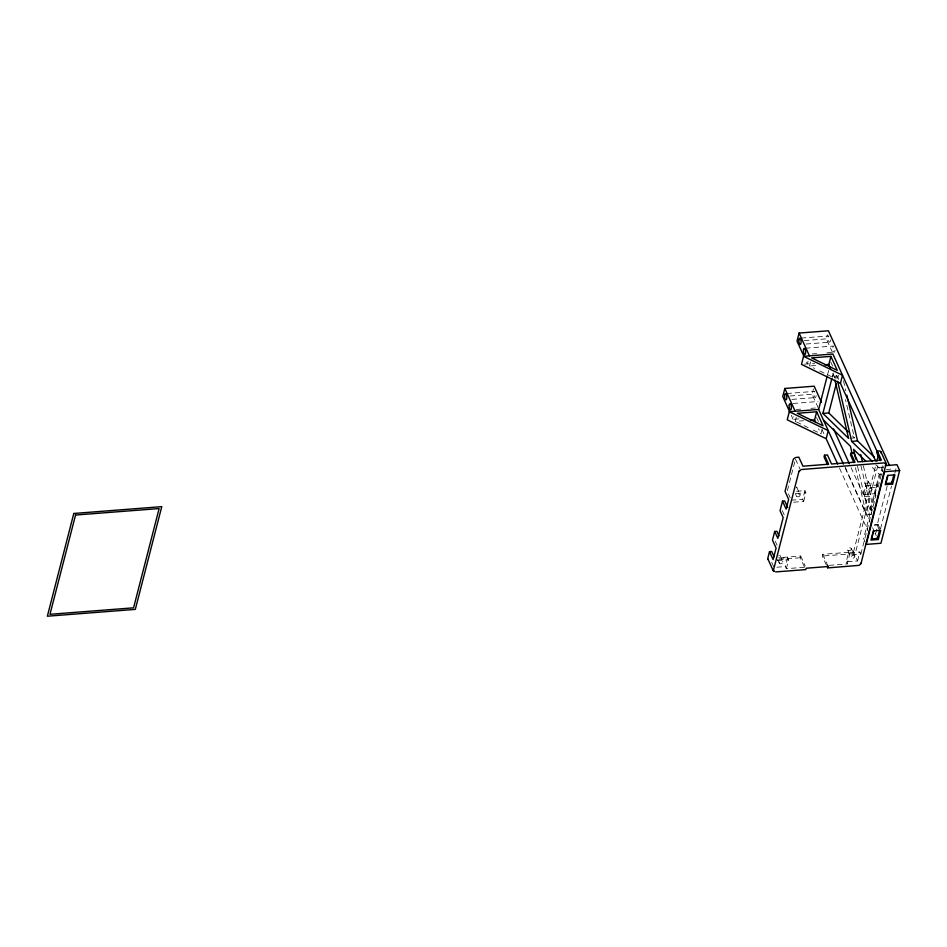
<?xml version="1.0" encoding="UTF-8"?>
<svg xmlns="http://www.w3.org/2000/svg" width="947" height="947" viewBox="0 0 947 947"><rect width="100%" height="100%" fill="white"/><g stroke="black" fill="none" stroke-linecap="round" stroke-linejoin="round"><path stroke-width="0.71" stroke-dasharray="4.74 3.55" d="M798.96 418.894L793.089 419.343L793.787 416.656M808.051 361.245L807.353 363.932L805.53 359.907M796.309 417.331L795.267 421.368L803.541 420.728M810.573 361.92L809.531 365.956L814.657 368.454M794.758 461.935L787.229 491.185L790.236 497.802M818.196 407.755L812.076 394.272L813.461 388.886M832.425 352.272L826.34 338.86L827.382 334.824M827.583 374.645L828.661 370.466M832.212 377.178L833.289 373M832.733 376.965L833.455 374.183M804.382 567.277L786.341 568.673L785.383 566.555L787.679 557.605L779.156 558.268M793.704 502.206L803.648 501.437L802.689 499.306L804.914 490.653L793.55 491.54M821.96 429.796L820.919 433.833L818.61 428.754M835.87 375.734L835.171 378.421L832.875 373.343M786.341 568.673L788.65 559.724L787.679 557.605M803.648 501.437L805.873 492.771L804.914 490.653M837.716 378.113L838.438 375.332M804.394 566.839L800.274 557.759L800.724 556.031L778.73 557.736M826.388 565.122L822.268 556.055L822.718 554.326L853.507 551.935L857.591 560.944L846.227 561.831L848.536 552.882L859.9 552.006L860.859 554.125L849.495 555.001L848.536 552.882M860.859 554.125L875.857 495.826L864.493 496.713L863.534 494.583L865.759 485.929L877.123 485.053L878.094 487.172L866.73 488.048L865.759 485.929M829.158 565.347L847.198 563.95L849.495 555.001M864.493 496.713L866.73 488.048M853.507 551.935L875.774 465.427M877.81 465.865L855.851 551.19A3.149 2.107 -24.4 0 1 852.324 553.723L822.268 556.055M871.749 514.422L868.813 514.647L879.218 474.246L869.973 465.261M857.591 560.944L859.9 552.006M875.857 495.826L874.898 493.707L877.123 485.053M882.344 465.841L863.628 538.571L865.002 541.613M878.094 487.172L883.752 465.166M879.562 530.379L877.159 525.076L887.185 486.095M875.667 533.67L878.035 524.437L873.643 524.78M880.485 528.876L891.506 486.095M894.808 473.263L896.276 467.558M801.221 338.091L829.087 335.936M804.346 340.577L826.34 338.86M806.063 344.021L829.525 342.198M805.637 348.2L833.49 346.034A3.149 1.113 85.6 0 0 833.135 351.1A3.149 1.113 85.6 0 0 834.982 350.283M812.254 353.941L816.657 353.598M826.92 352.805L834.248 352.237M804.417 364.169L814.68 363.364M810.904 365.85L816.432 365.424M786.827 393.526L814.68 391.371M790.082 395.988L812.076 394.272M791.941 399.397L815.403 397.586M793.077 403.469L818.007 401.528M796.285 409.495L800.688 409.151M810.952 408.358L815.355 408.015M850.039 438.248L854.443 437.905L845.47 399.539M883.066 467.262L878.662 467.605L877.455 464.93M886.439 469.487L890.831 469.144M879.218 474.246L882.142 474.021M795.93 493.541L805.873 492.771M791.325 500.194L802.689 499.306M863.534 494.583L874.898 493.707M845.245 468.102L866.481 514.931L870.885 514.588M874.223 525.301L877.159 525.076M778.801 559.428L800.274 557.759M777.286 560.612L788.65 559.724M776.86 567.217L785.383 566.555M819.794 370.952L833.893 377.806M796.557 421.995L808.099 427.606M813.224 430.092L819.64 433.217M852.383 435.904L854.443 437.905M875.833 464.799L883.03 471.795M830.815 362.109L832.614 366.087M836.828 375.367L838.628 379.345M868.612 481.727A1.965 1.314 -24.4 0 1 866.174 483.858A1.965 1.314 -24.4 0 1 865.558 481.644A1.965 1.314 -24.4 0 1 868.612 481.727L871.986 489.149A1.965 1.314 -24.4 0 1 869.535 491.28A1.965 1.314 -24.4 0 1 868.92 489.066A1.965 1.314 -24.4 0 1 871.986 489.149M864.942 483.088L868.316 490.51M878.035 524.437L880.154 529.101M851.128 467.7L871.737 513.132M845.091 467.037L870.151 522.282M872.589 527.68L874.424 531.717M875.04 533.066L876.259 535.765M816.551 417.52L818.362 421.498M821.96 429.453L824.967 436.082M839.504 468.114L867.985 530.9M791.266 415.319L793.089 419.343M851.389 548.68A1.965 1.314 -24.4 0 1 848.938 550.811A1.965 1.314 -24.4 0 1 848.323 548.597A1.965 1.314 -24.4 0 1 851.389 548.68L854.75 556.102A1.965 1.314 -24.4 0 1 852.312 558.233A1.965 1.314 -24.4 0 1 851.684 556.019A1.965 1.314 -24.4 0 1 854.75 556.102M847.719 550.041L851.081 557.463M846.227 561.831L847.198 563.95M795.48 459.153L799.966 469.049M796.77 487.303L800.132 494.725A1.965 1.314 -24.4 0 1 797.694 496.855A1.965 1.314 -24.4 0 1 797.078 494.642A1.965 1.314 -24.4 0 1 800.132 494.725M795.35 493.624L796.463 496.098M822.718 554.326L827.761 565.454M782.258 510.516L784.341 515.109M800.724 556.031L805.21 565.927M775.285 541.282L777.085 545.259M780.103 555.498L782.909 561.678A1.965 1.314 -24.4 0 1 780.458 563.808A1.965 1.314 -24.4 0 1 779.843 561.595A1.965 1.314 -24.4 0 1 782.909 561.678M777.558 559.334L779.239 563.051M771.687 562.281L774.019 567.431M843.493 380.848L845.837 390.862M863.38 465.877L873.359 508.503M860.977 465.841L872.009 513.037M836.296 375.58L836.959 378.433M857.52 466.338L868.813 514.647M833.62 374.42L834.283 377.261M855.437 467.723L866.481 514.931M796.498 486.865A1.965 1.314 -24.4 0 1 796.77 487.847M779.251 555.356A1.965 1.314 -24.4 0 1 778.742 555.865M816.148 395.668A3.149 1.113 85.6 0 1 814.408 396.698A3.149 1.113 85.6 0 1 814.42 391.585M830.436 339.866A3.149 1.113 85.6 0 1 828.803 341.559A3.149 1.113 85.6 0 1 828.554 336.363"/><path stroke-width="1.42" d="M886.049 464.066L861.095 563.24M821.451 402.286L814.16 386.198L784.838 388.471L782.755 396.556L790.047 412.643M889.541 465.533L828.424 330.787L799.09 333.06L797.019 341.145L803.707 355.894M843.422 464.089L818.634 409.447L789.313 411.72L787.229 419.805L826.175 438.721L837.681 464.101M878.26 454.051L832.898 354.036L803.565 356.309L801.493 364.394L840.427 383.322L875.632 460.917M774.113 556.8L771.71 551.497L769.509 551.663L767.875 558.02A3.149 2.107 -24.4 0 0 768.313 559.582M778.99 535.895L776.907 531.291L774.705 531.468L772.48 540.121L776.09 548.076L773.119 559.618L769.509 551.663M787.715 507.616L784.708 500.999L782.506 501.164L780.056 510.693L783.181 517.583L777.842 538.358L774.705 531.468M798.806 471.914L773.344 570.615L773.924 571.254M815.734 422.409L814.586 419.876L816.657 411.791L797.35 413.294L823.002 425.759L816.657 411.791M830.566 368.265L828.838 364.465L830.921 356.38L811.615 357.883L837.255 370.348L830.921 356.38M818.634 409.447L827.228 376.03M834.946 380.102L848.571 438.366L822.896 413.401L831.857 378.575M848.275 431.915L828.755 412.951L836.284 383.689M826.175 438.721L828.246 430.648L789.313 411.72M840.427 383.322L842.51 375.237L803.565 356.309M881.101 453.068A3.149 2.107 -24.4 0 0 878.769 450.985L877.301 451.103L881.385 460.112L857.935 461.935L853.839 452.915L850.903 453.151L854.999 462.16L831.537 463.983L827.453 454.974L824.517 455.199L824.068 456.928L827.571 464.657M850.903 453.151L850.465 454.88L853.969 462.61M827.761 565.454L827.56 567.715M877.301 451.103L876.851 452.832L880.355 460.55M876.863 461.165L878.331 455.495M885.279 465.616L897.01 464.705L899.65 470.541L880.935 543.258L866.268 544.407L884.747 471.144M873.702 530.829L871.619 538.914L877.478 538.452L879.562 530.379M887.955 475.418L885.883 483.503L891.743 483.053L893.826 474.968M878.307 539.506L880.686 530.273L873.359 530.841L870.98 540.074L878.307 539.506L877.253 537.174M892.571 484.095L894.939 474.861L887.611 475.43L885.232 484.663L892.571 484.095L891.506 481.763M860.847 563.82L861.178 563.051L859.509 565.051M798.96 471.121L798.57 471.76L800.475 470.268M775.605 571.917L805.719 569.609L806.252 568.224L828.246 566.519M858.657 565.395L827.714 567.904M884.143 462.894L801.15 469.546M824.707 364.784L828.838 364.465M822.896 413.401L828.755 412.951M810.443 420.196L814.586 419.876M837.633 381.298L851.684 441.385L857.544 440.923L874.152 457.058M884.983 471.677L899.65 470.541M885.552 464.16L886.451 464.326M884.96 463.438L885.599 463.663M773.344 570.615L774.492 571.313M851.684 441.385L872.436 461.544M823.44 420.042L850.43 446.262L852.099 453.412M865.854 461.26L853.531 449.28L855.851 459.236M881.006 451.944L886.297 463.604M799.09 333.06L809.436 355.859M833.549 428.944L849.317 463.687M824.517 455.199L828.601 464.208L802.949 466.196L798.854 457.188L796.652 457.354A3.149 2.107 -24.4 0 0 793.136 459.899L785.039 491.351L788.638 499.306L786.117 509.119L782.506 501.164M784.838 388.471L795.172 411.258M767.97 559.144L773.261 570.804M846.843 395.148L857.544 440.923M860.728 454.513L862.386 461.615M73.795 513.475L47.35 616.213L135.326 609.383L161.771 506.645L73.795 513.475M75.547 515.038L49.99 614.307L133.574 607.82L159.12 508.551L75.547 515.038M784.708 394.852A3.149 1.113 85.6 0 0 785.785 399.859A3.149 1.113 85.6 0 0 786.661 395.55A3.149 1.113 85.6 0 0 784.708 394.852M798.913 339.795A3.149 1.113 85.6 0 0 800.191 344.471A3.149 1.113 85.6 0 0 800.831 339.76A3.149 1.113 85.6 0 0 798.913 339.795M789.242 405.079A3.149 1.113 85.6 0 0 790.425 409.956A3.149 1.113 85.6 0 0 791.183 405.434A3.149 1.113 85.6 0 0 789.242 405.079M803.529 349.561A3.149 1.113 85.6 0 0 804.63 354.533A3.149 1.113 85.6 0 0 805.483 350.153A3.149 1.113 85.6 0 0 803.529 349.561"/></g></svg>
